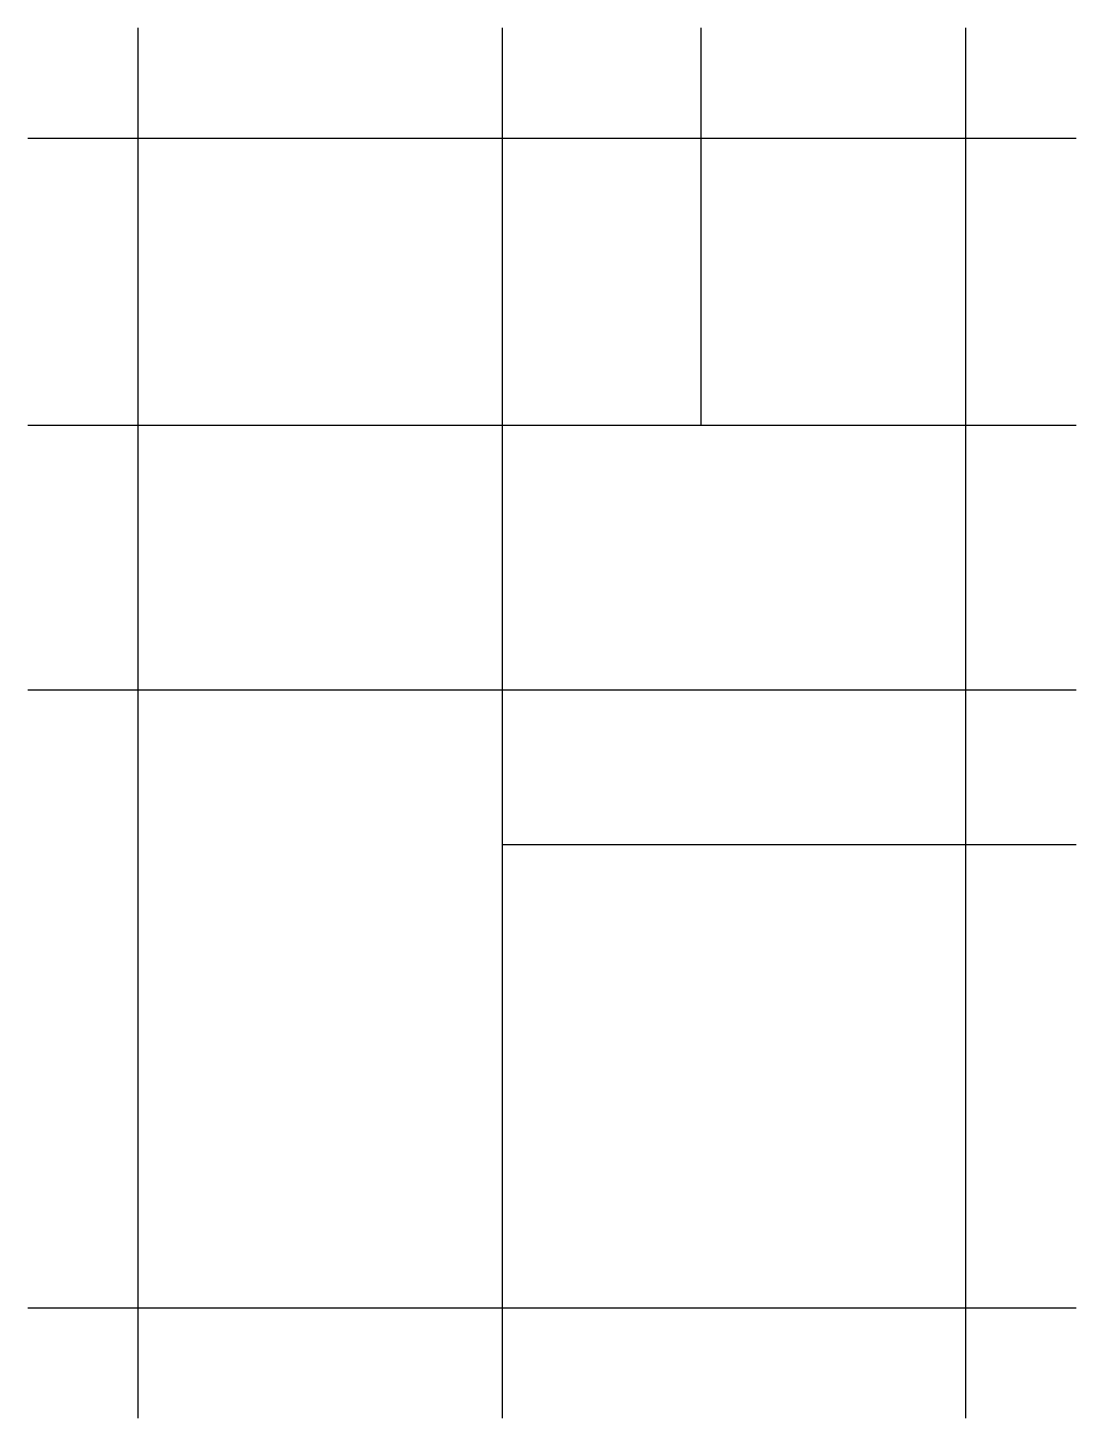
# Model space of a CAD drawing. Extents: x 13633 to 23133, y 14123 to 26723.
import ezdxf

# ---------------------------------------------------------------- set-up
doc = ezdxf.new("R2010")
doc.units = 0
doc.header["$LTSCALE"] = 1000
doc.header["$MEASUREMENT"] = 0
doc.layers.add('DOTE', color=1, linetype='Continuous')

msp = doc.modelspace()

# ---------------------------------------------------------------- linework, layer by layer
at = {"layer": 'DOTE'}
for p, q in [((14633, 14123), (14633, 26723)), ((17933, 14123), (17933, 26723)), ((19733, 23123), (19733, 26723)), ((22133, 14123), (22133, 26723)), ((13633, 25723), (23133, 25723)), ((13633, 23123), (23133, 23123)), ((13633, 20723), (23133, 20723)), ((17933, 19323), (23133, 19323)), ((13633, 15123), (23133, 15123))]:
    msp.add_line(p, q, dxfattribs=at)

doc.saveas('drawing.dxf')
